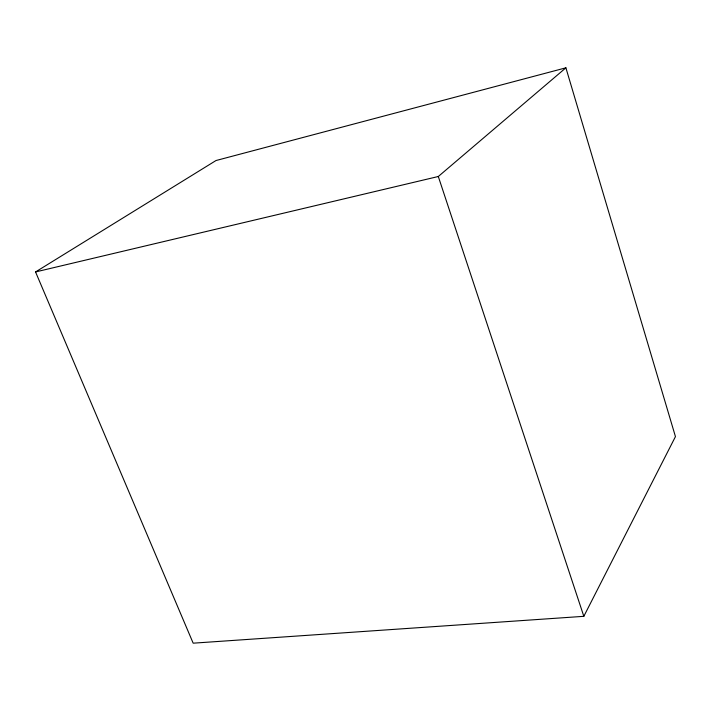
<?xml version="1.0" encoding="UTF-8"?>
<svg xmlns="http://www.w3.org/2000/svg" width="711" height="711" viewBox="0 0 711 711"><rect width="100%" height="100%" fill="white"/><g stroke="black" fill="none" stroke-linecap="round" stroke-linejoin="round"><path stroke-width="1.07" d="M583.829 616.321L675.45 436.607L565.894 67.821L216.002 160.535L35.55 271.949L193.17 643.179L583.829 616.321L438.305 176.506L565.894 67.821M35.55 271.949L438.305 176.506"/></g></svg>
